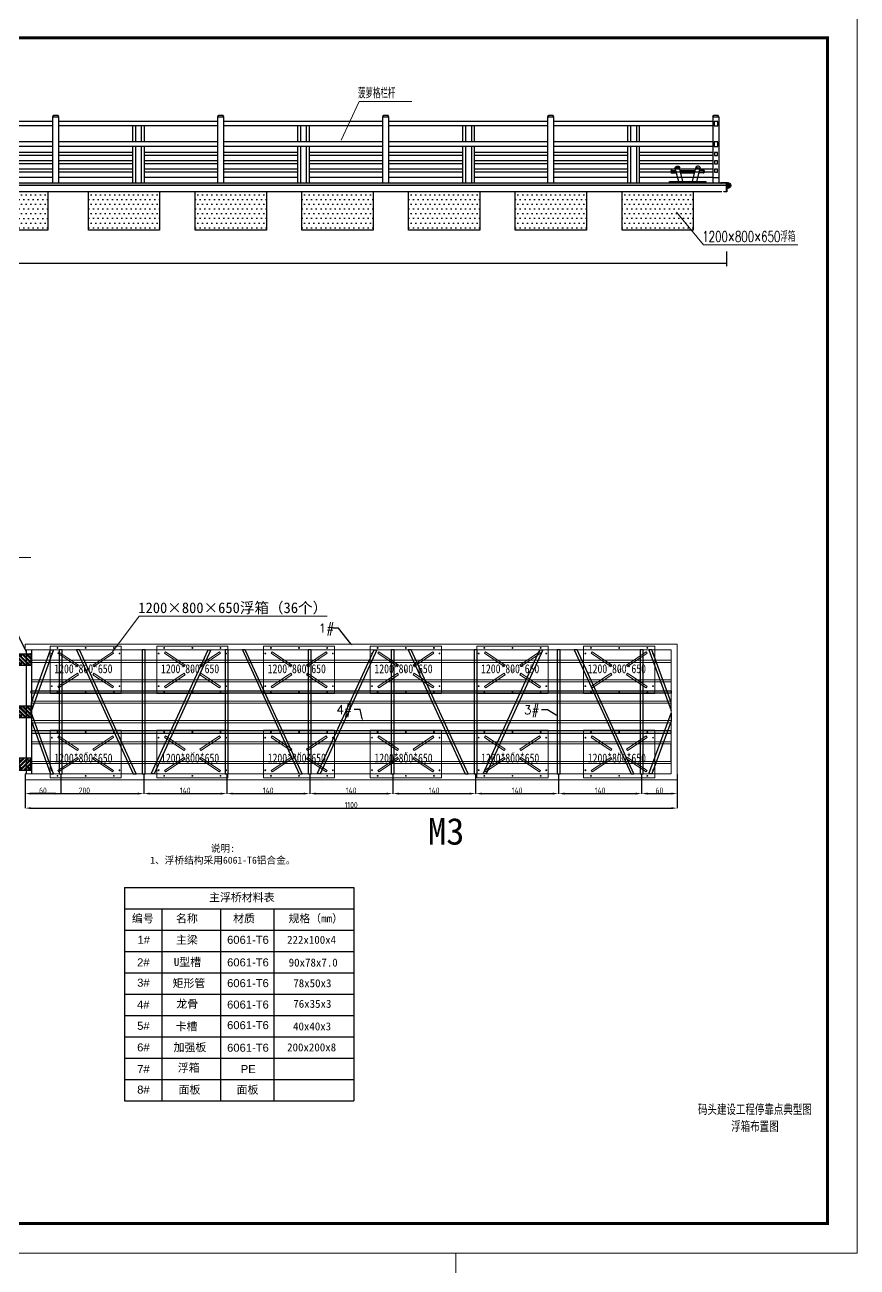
# Model space of a CAD drawing. Header units: inches. Extents: x 23 to 68, y 10 to 115.
# Drawn here: x 46.37 to 60.42, y 51.77 to 72.73 of the extents above; entities that cross this region are included whole.
import ezdxf
from ezdxf import colors
from ezdxf.entities.mleader import LeaderData, LeaderLine
from ezdxf.enums import TextEntityAlignment as Align
from ezdxf.math import Vec2, Vec3

# ---------------------------------------------------------------- set-up
doc = ezdxf.new("R2010")
doc.units = ezdxf.units.IN
doc.header["$LTSCALE"] = 1000
doc.header["$MEASUREMENT"] = 0
for name, color, linetype, lineweight in [('00标注文字', 2, 'Continuous', 15), ('浮箱', 160, 'Continuous', 20), ('铝主梁', 3, 'Continuous', 9), ('铝龙骨', 7, 'Continuous', 9)]:
    doc.layers.add(name, color=color, linetype=linetype, lineweight=lineweight)
for name, color, linetype in [('lmfx', 5, 'Continuous'), ('lmmt', 2, 'Continuous'), ('PUB_TEXT', 7, 'Continuous'), ('卡槽', 242, 'Continuous'), ('图框', 7, 'Continuous'), ('文字', 3, 'Continuous'), ('标注', 3, 'Continuous'), ('栏杆', 2, 'Continuous'), ('浮箱名称', 3, 'Continuous'), ('辅助', 7, 'Continuous'), ('连接端梁', 130, 'Continuous'), ('钢结构', 5, 'Continuous'), ('铝横梁', 220, 'Continuous')]:
    doc.layers.add(name, color=color, linetype=linetype)
doc.styles.add('3.5号仿宋', font='仿宋GB2312.ttf', dxfattribs={"width": 0.714286, "height": 0.0035})
doc.styles.add('Arial', font='')
doc.styles.get("Standard").update_dxf_attribs({"font": 'txt', "bigfont": 'gbcbig.shx'})
doc.styles.add('TSSD_Dimension', font='tssdeng.shx', dxfattribs={"width": 0.8, "bigfont": 'hztxt.shx'})
doc.styles.add('黑体', font='')
doc.styles.get('Arial').set_extended_font_data('STXihei')
doc.styles.get('黑体').set_extended_font_data('SimHei')
doc.dimstyles.new('TSSD_200_1_3.5', dxfattribs={"dimscale": 0.25, "dimtxt": 0.5, "dimasz": 0.25, "dimexe": 1, "dimexo": 2.5, "dimgap": 1, "dimtad": 1, "dimdec": 0, "dimlfac": 100, "dimzin": 0, "dimdsep": 46, "dimtxsty": 'TSSD_Dimension', "dimcen": 0, "dimdle": 1, "dimclrd": 3, "dimclre": 3, "dimclrt": 7, "dimadec": 1, "dimazin": 0, "dimtfac": 1, "dimtdec": 0, "dimtix": 1, "dimtmove": 2, "dimatfit": 3, "dimfxl": 5, "dimfxlon": 1, "dimtolj": 1, "dimtzin": 0, "dimarcsym": 0})
doc.dimstyles.new('TSSD_200_1_3.5$TCH', dxfattribs={"dimtxt": 0.1, "dimasz": 0.1, "dimexe": 0.0025, "dimexo": 0.00625, "dimgap": 0.0025, "dimtad": 1, "dimdec": 0, "dimlfac": 100, "dimzin": 0, "dimdsep": 46, "dimtxsty": 'TSSD_Dimension', "dimcen": 0, "dimdle": 0.0025, "dimclrd": 3, "dimclre": 3, "dimclrt": 7, "dimadec": 1, "dimazin": 0, "dimtfac": 1, "dimtdec": 0, "dimtix": 1, "dimtmove": 2, "dimatfit": 3, "dimfxl": 5, "dimfxlon": 1, "dimtolj": 1, "dimtzin": 0, "dimarcsym": 0})

# ---------------------------------------------------------------- blocks, each defined once
blk = doc.blocks.new('x')
at = {"layer": 'lmfx', "color": 7}
blk.add_lwpolyline([(7362307, 3813659), (7362287, 3813659), (7362287, 3813559), (7362445, 3813559), (7362445, 3813609), (7362441, 3813609), (7362441, 3813563), (7362291, 3813563), (7362291, 3813655), (7362307, 3813655), (7362307, 3813659)], close=True, dxfattribs=at)
at = {"layer": '栏杆', "color": 7}
for p, q in [((7362287, 3813559), (7362287, 3813547)), ((7362287, 3813547), (7362297, 3813547)), ((7362289, 3813557), (7362289, 3813549)), ((7362289, 3813557), (7362389, 3813557)), ((7362297, 3813549), (7362289, 3813549)), ((7362297, 3813547), (7362297, 3813549)), ((7362381, 3813547), (7362381, 3813549)), ((7362381, 3813549), (7362389, 3813549)), ((7362391, 3813547), (7362381, 3813547)), ((7362391, 3813559), (7362391, 3813547))]:
    blk.add_line(p, q, dxfattribs=at)
at = {"layer": '钢结构', "color": 7}
blk.add_line((7362389, 3813549), (7362389, 3813557), dxfattribs=at)
blk = doc.blocks.new('d')
at = {"layer": '钢结构', "color": 5}
for p, q in [((3001302, 1589187), (3001312, 1589187)), ((3001302, 1589182), (3001312, 1589182)), ((3001302, 1589182), (3001302, 1589174)), ((3001302, 1589174), (3001327, 1589174)), ((3001311, 1589195), (3001393, 1589195)), ((3001312, 1589182), (3001312, 1589187)), ((3001327, 1589195), (3001327, 1589220)), ((3001327, 1589187), (3001377, 1589187)), ((3001327, 1589182), (3001327, 1589187)), ((3001327, 1589182), (3001327, 1589182)), ((3001327, 1589182), (3001327, 1589174)), ((3001335, 1589195), (3001335, 1589225)), ((3001348, 1589228), (3001348, 1589195)), ((3001356, 1589228), (3001356, 1589195)), ((3001369, 1589195), (3001369, 1589225)), ((3001377, 1589195), (3001377, 1589220)), ((3001377, 1589182), (3001377, 1589187)), ((3001377, 1589182), (3001377, 1589182)), ((3001377, 1589182), (3001377, 1589174)), ((3001377, 1589174), (3001402, 1589174)), ((3001392, 1589187), (3001402, 1589187)), ((3001392, 1589182), (3001392, 1589187)), ((3001392, 1589182), (3001402, 1589182)), ((3001402, 1589174), (3001402, 1589182))]:
    blk.add_line(p, q, dxfattribs=at)
for radius, start, end in [(50, 0, 180), (42, 10.9806, 169.0194)]:
    blk.add_arc((3001352, 1589187), radius, start, end, dxfattribs=at)
blk = doc.blocks.new('*D22')
at = {"layer": 'Defpoints', "color": 0, "transparency": 16777216}
for p in [(26.012, 69.908), (58.212, 69.908), (58.212, 68.709)]:
    blk.add_point(p, dxfattribs=at)
at = {"layer": '辅助', "color": 3, "linetype": 'ByBlock', "lineweight": -2, "transparency": 16777216}
for p, q in [((26.012, 68.909), (26.012, 68.659)), ((58.212, 68.909), (58.212, 68.659))]:
    blk.add_line(p, q, dxfattribs=at)
at = {"layer": '辅助', "color": 3, "lineweight": -2, "transparency": 16777216}
blk.add_line((26.025, 68.709), (58.2, 68.709), dxfattribs=at)
at = {"layer": '辅助', "color": 3, "transparency": 16777216}
for points in [[(26.025, 68.711), (26.025, 68.707), (26.012, 68.709)], [(58.2, 68.711), (58.2, 68.707), (58.212, 68.709)]]:
    blk.add_solid(points, dxfattribs=at)
at = {"layer": '辅助', "color": 7, "transparency": 16777216, "insert": (42.112, 68.834), "char_height": 0.15, "attachment_point": 5, "style": 'TSSD_Dimension'}
blk.add_mtext('\\A1;3200', dxfattribs=at)
blk = doc.blocks.new('A$C54130089')
at = {"color": 2}
for p, q in [((163, 254), (84, 238)), ((148, 10), (91, 228)), ((160, 242), (92, 228)), ((220, 10), (160, 242)), ((380, 10), (440, 242)), ((437, 254), (516, 238)), ((440, 242), (508, 228)), ((452, 10), (509, 228)), ((35, 204), (40, 204)), ((35, 154), (40, 154)), ((40, 204), (40, 154)), ((40, 199), (99, 199)), ((40, 159), (109, 159)), ((171, 199), (429, 199)), ((182, 159), (418, 159)), ((560, 159), (491, 159)), ((560, 199), (501, 199)), ((560, 204), (560, 154)), ((565, 204), (560, 204)), ((565, 154), (560, 154))]:
    blk.add_line(p, q, dxfattribs=at)
for points in [[(92, 228), (87, 227), (84, 238, -0.591967), (163, 254), (165, 243), (160, 242)], [(508, 228), (513, 227), (516, 238, 0.591967), (437, 254), (435, 243), (440, 242)]]:
    blk.add_lwpolyline(points, format="xyb", dxfattribs=at)
blk.add_lwpolyline([(-5, 10), (605, 10), (605, 0), (-5, 0)], close=True, dxfattribs=at)
for centre, start, end in [((41, 179), 102.6804, 257.3196), ((559, 179), 282.6804, 77.3196)]:
    blk.add_arc(centre, 25.6, start, end, dxfattribs=at)
blk = doc.blocks.new('橡胶块200x200x60')
h = blk.add_hatch()
h.set_pattern_fill('ANSI32', color=256, scale=10)
h.set_pattern_definition([(45, (0, 0), (-33.67596, 33.67596), []), (45, (22.45, 0), (-33.67596, 33.67596), [])])
h.paths.add_polyline_path([(25488, 88551), (25688, 88551), (25688, 88751), (25488, 88751)])
blk.add_lwpolyline([(25488, 88551), (25688, 88551), (25688, 88751), (25488, 88751)], close=True)
for points in [[(25513, 88716), (25533, 88716)], [(25523, 88726), (25523, 88706)], [(25663, 88716), (25643, 88716)], [(25653, 88726), (25653, 88706)], [(25513, 88586), (25533, 88586)], [(25523, 88576), (25523, 88596)], [(25663, 88586), (25643, 88586)], [(25653, 88576), (25653, 88596)]]:
    blk.add_lwpolyline(points)
for centre, radius in [((25523, 88716), 10), ((25523, 88716), 8), ((25653, 88716), 10), ((25653, 88716), 8), ((25523, 88586), 10), ((25523, 88586), 8), ((25653, 88586), 10), ((25653, 88586), 8)]:
    blk.add_circle(centre, radius)
blk = doc.blocks.new('*D95')
at = {"color": 3, "lineweight": -2, "transparency": 16777216}
for p, q in [((46.38, 60.088), (46.38, 59.759)), ((46.98, 60.088), (46.98, 59.759)), ((46.88, 59.762), (46.48, 59.762))]:
    blk.add_line(p, q, dxfattribs=at)
at = {"color": 3, "transparency": 16777216}
for points in [[(46.48, 59.778), (46.48, 59.745), (46.38, 59.762)], [(46.88, 59.778), (46.88, 59.745), (46.98, 59.762)]]:
    blk.add_solid(points, dxfattribs=at)
at = {"layer": 'Defpoints', "color": 0, "transparency": 16777216}
for p in [(46.38, 60.095), (46.98, 60.095), (46.38, 59.762)]:
    blk.add_point(p, dxfattribs=at)
at = {"color": 7, "transparency": 16777216, "insert": (46.68, 59.814), "char_height": 0.1, "attachment_point": 5, "style": 'TSSD_Dimension'}
blk.add_mtext('\\A1;60', dxfattribs=at)
blk = doc.blocks.new('*D96')
at = {"color": 3, "lineweight": -2, "transparency": 16777216}
for p, q in [((46.38, 60.088), (46.38, 59.759)), ((48.38, 60.088), (48.38, 59.759)), ((46.48, 59.762), (48.28, 59.762))]:
    blk.add_line(p, q, dxfattribs=at)
at = {"color": 3, "transparency": 16777216}
for points in [[(46.48, 59.778), (46.48, 59.745), (46.38, 59.762)], [(48.28, 59.778), (48.28, 59.745), (48.38, 59.762)]]:
    blk.add_solid(points, dxfattribs=at)
at = {"layer": 'Defpoints', "color": 0, "transparency": 16777216}
for p in [(46.38, 60.095), (48.38, 60.095), (48.38, 59.762)]:
    blk.add_point(p, dxfattribs=at)
at = {"color": 7, "transparency": 16777216, "insert": (47.38, 59.814), "char_height": 0.1, "attachment_point": 5, "style": 'TSSD_Dimension'}
blk.add_mtext('\\A1;200', dxfattribs=at)
blk = doc.blocks.new('*D97')
at = {"color": 3, "lineweight": -2, "transparency": 16777216}
for p, q in [((48.38, 60.088), (48.38, 59.759)), ((49.78, 60.088), (49.78, 59.759)), ((48.48, 59.762), (49.68, 59.762))]:
    blk.add_line(p, q, dxfattribs=at)
at = {"color": 3, "transparency": 16777216}
for points in [[(48.48, 59.778), (48.48, 59.745), (48.38, 59.762)], [(49.68, 59.778), (49.68, 59.745), (49.78, 59.762)]]:
    blk.add_solid(points, dxfattribs=at)
at = {"layer": 'Defpoints', "color": 0, "transparency": 16777216}
for p in [(48.38, 60.095), (49.78, 60.095), (49.78, 59.762)]:
    blk.add_point(p, dxfattribs=at)
at = {"color": 7, "transparency": 16777216, "insert": (49.08, 59.814), "char_height": 0.1, "attachment_point": 5, "style": 'TSSD_Dimension'}
blk.add_mtext('\\A1;140', dxfattribs=at)
blk = doc.blocks.new('*D98')
at = {"color": 3, "lineweight": -2, "transparency": 16777216}
for p, q in [((49.78, 60.088), (49.78, 59.759)), ((51.18, 60.088), (51.18, 59.759)), ((49.88, 59.762), (51.08, 59.762))]:
    blk.add_line(p, q, dxfattribs=at)
at = {"color": 3, "transparency": 16777216}
for points in [[(49.88, 59.778), (49.88, 59.745), (49.78, 59.762)], [(51.08, 59.778), (51.08, 59.745), (51.18, 59.762)]]:
    blk.add_solid(points, dxfattribs=at)
at = {"layer": 'Defpoints', "color": 0, "transparency": 16777216}
for p in [(49.78, 60.095), (51.18, 60.095), (51.18, 59.762)]:
    blk.add_point(p, dxfattribs=at)
at = {"color": 7, "transparency": 16777216, "insert": (50.48, 59.814), "char_height": 0.1, "attachment_point": 5, "style": 'TSSD_Dimension'}
blk.add_mtext('\\A1;140', dxfattribs=at)
blk = doc.blocks.new('*D99')
at = {"color": 3, "lineweight": -2, "transparency": 16777216}
for p, q in [((51.18, 60.088), (51.18, 59.759)), ((52.58, 60.088), (52.58, 59.759)), ((51.28, 59.762), (52.48, 59.762))]:
    blk.add_line(p, q, dxfattribs=at)
at = {"color": 3, "transparency": 16777216}
for points in [[(51.28, 59.778), (51.28, 59.745), (51.18, 59.762)], [(52.48, 59.778), (52.48, 59.745), (52.58, 59.762)]]:
    blk.add_solid(points, dxfattribs=at)
at = {"layer": 'Defpoints', "color": 0, "transparency": 16777216}
for p in [(51.18, 60.095), (52.58, 60.095), (52.58, 59.762)]:
    blk.add_point(p, dxfattribs=at)
at = {"color": 7, "transparency": 16777216, "insert": (51.88, 59.814), "char_height": 0.1, "attachment_point": 5, "style": 'TSSD_Dimension'}
blk.add_mtext('\\A1;140', dxfattribs=at)
blk = doc.blocks.new('*D100')
at = {"color": 3, "lineweight": -2, "transparency": 16777216}
for p, q in [((52.58, 60.088), (52.58, 59.759)), ((53.98, 60.088), (53.98, 59.759)), ((52.68, 59.762), (53.88, 59.762))]:
    blk.add_line(p, q, dxfattribs=at)
at = {"color": 3, "transparency": 16777216}
for points in [[(52.68, 59.778), (52.68, 59.745), (52.58, 59.762)], [(53.88, 59.778), (53.88, 59.745), (53.98, 59.762)]]:
    blk.add_solid(points, dxfattribs=at)
at = {"layer": 'Defpoints', "color": 0, "transparency": 16777216}
for p in [(52.58, 60.095), (53.98, 60.095), (53.98, 59.762)]:
    blk.add_point(p, dxfattribs=at)
at = {"color": 7, "transparency": 16777216, "insert": (53.28, 59.814), "char_height": 0.1, "attachment_point": 5, "style": 'TSSD_Dimension'}
blk.add_mtext('\\A1;140', dxfattribs=at)
blk = doc.blocks.new('*D101')
at = {"color": 3, "lineweight": -2, "transparency": 16777216}
for p, q in [((53.98, 60.088), (53.98, 59.759)), ((55.38, 60.088), (55.38, 59.759)), ((54.08, 59.762), (55.28, 59.762))]:
    blk.add_line(p, q, dxfattribs=at)
at = {"color": 3, "transparency": 16777216}
for points in [[(54.08, 59.778), (54.08, 59.745), (53.98, 59.762)], [(55.28, 59.778), (55.28, 59.745), (55.38, 59.762)]]:
    blk.add_solid(points, dxfattribs=at)
at = {"layer": 'Defpoints', "color": 0, "transparency": 16777216}
for p in [(53.98, 60.095), (55.38, 60.095), (55.38, 59.762)]:
    blk.add_point(p, dxfattribs=at)
at = {"color": 7, "transparency": 16777216, "insert": (54.68, 59.814), "char_height": 0.1, "attachment_point": 5, "style": 'TSSD_Dimension'}
blk.add_mtext('\\A1;140', dxfattribs=at)
blk = doc.blocks.new('*D102')
at = {"color": 3, "lineweight": -2, "transparency": 16777216}
for p, q in [((55.38, 60.088), (55.38, 59.759)), ((56.78, 60.088), (56.78, 59.759)), ((55.48, 59.762), (56.68, 59.762))]:
    blk.add_line(p, q, dxfattribs=at)
at = {"color": 3, "transparency": 16777216}
for points in [[(55.48, 59.778), (55.48, 59.745), (55.38, 59.762)], [(56.68, 59.778), (56.68, 59.745), (56.78, 59.762)]]:
    blk.add_solid(points, dxfattribs=at)
at = {"layer": 'Defpoints', "color": 0, "transparency": 16777216}
for p in [(55.38, 60.095), (56.78, 60.095), (56.78, 59.762)]:
    blk.add_point(p, dxfattribs=at)
at = {"color": 7, "transparency": 16777216, "insert": (56.08, 59.814), "char_height": 0.1, "attachment_point": 5, "style": 'TSSD_Dimension'}
blk.add_mtext('\\A1;140', dxfattribs=at)
blk = doc.blocks.new('*D103')
at = {"color": 3, "lineweight": -2, "transparency": 16777216}
for p, q in [((56.78, 60.088), (56.78, 59.759)), ((57.38, 60.088), (57.38, 59.759)), ((56.88, 59.762), (57.28, 59.762))]:
    blk.add_line(p, q, dxfattribs=at)
at = {"color": 3, "transparency": 16777216}
for points in [[(56.88, 59.778), (56.88, 59.745), (56.78, 59.762)], [(57.28, 59.778), (57.28, 59.745), (57.38, 59.762)]]:
    blk.add_solid(points, dxfattribs=at)
at = {"layer": 'Defpoints', "color": 0, "transparency": 16777216}
for p in [(56.78, 60.095), (57.38, 60.095), (57.38, 59.762)]:
    blk.add_point(p, dxfattribs=at)
at = {"color": 7, "transparency": 16777216, "insert": (57.08, 59.814), "char_height": 0.1, "attachment_point": 5, "style": 'TSSD_Dimension'}
blk.add_mtext('\\A1;60', dxfattribs=at)
blk = doc.blocks.new('sdsdf')
at = {"layer": '图框'}
for p, q in [((65917, 119431), (65917, 114931)), ((65917, 119431), (70755, 119431)), ((70755, 119431), (70755, 114931)), ((65917, 118981), (70755, 118981)), ((66705, 118981), (66705, 114931)), ((67942, 118981), (67942, 114931)), ((69067, 118981), (69067, 114931)), ((65917, 118531), (70755, 118531)), ((65917, 118081), (70755, 118081)), ((65917, 117631), (70755, 117631)), ((65917, 117181), (70755, 117181)), ((65917, 116731), (70755, 116731)), ((65917, 116281), (70755, 116281)), ((65917, 115831), (70755, 115831)), ((65917, 115381), (70755, 115381)), ((65917, 114931), (70755, 114931))]:
    blk.add_line(p, q, dxfattribs=at)
at = {"layer": '图框', "char_height": 168.75, "attachment_point": 1, "style": 'Arial'}
for s, width, insert in [('\\pi876.69506;{\\fSimSun|b0|i0|c134|p2;主浮桥材料表}', 2620.06, (66823, 119308)), ('\\pi51.65737;{\\fSimSun|b0|i0|c134|p2;编号}', 716.98, (66021, 118863)), ('\\pi51.32218;{\\fSimSun|b0|i0|c134|p2;名称}', 716.98, (66951, 118863)), ('\\pi53.50095;{\\fSimSun|b0|i0|c134|p2;材质}', 716.98, (68152, 118863)), ('\\pi35.48134;{\\fSimSun|b0|i0|c134|p2;规格（mm）}', 1208.85, (69337, 118863)), ('\\pi50.98698;{\\fSimSun|b0|i0|c134|p2;主梁}', 716.98, (66951, 118413)), ('\\pi279.81954;{\\fArial|b0|i0|c134|p34;1#}', 793.2, (65912, 118413)), ('\\pi234.45852;{\\fArial|b0|i0|c134|p34;6061-T6}', 1327.29, (67846, 118413)), ('\\pi123.62036;222x100x4', 1327.29, (69221, 118413)), ('\\pi270.43814;{\\fArial|b0|i0|c134|p34;2#}', 793.2, (65912, 117937)), ('\\pi31.45968;{\\fSimSun|b0|i0|c134|p2;U型槽}', 1074.91, (66925, 117944)), ('\\pi234.45852;{\\fArial|b0|i0|c134|p34;6061-T6}', 1327.29, (67846, 117937)), ('\\pi157.61886;90x78x7.0', 1327.29, (69221, 117933)), ('\\pi271.93456;{\\fArial|b0|i0|c134|p34;3#}', 793.2, (65912, 117509)), ('\\pi57.54881;{\\fSimSun|b0|i0|c134|p2;矩形管}', 874.48, (66872, 117497)), ('\\pi234.45852;{\\fArial|b0|i0|c134|p34;6061-T6}', 1327.29, (67846, 117499)), ('\\pi254.75741;78x50x3', 1327.29, (69221, 117497)), ('\\pi268.48129;{\\fArial|b0|i0|c134|p34;4#}', 793.2, (65912, 117047)), ('\\pi35.39194;{\\fSimSun|b0|i0|c134|p2;龙骨}', 1074.91, (66973, 117063)), ('\\pi234.45852;{\\fArial|b0|i0|c134|p34;6061-T6}', 1327.29, (67846, 117047)), ('\\pi254.75741;76x35x3', 1327.29, (69221, 117063)), ('\\pi271.87701;{\\fArial|b0|i0|c134|p34;5#}', 793.2, (65912, 116599)), ('\\pi35.01394;{\\fSimSun|b0|i0|c134|p2;卡槽}', 1074.91, (66960, 116587)), ('\\pi234.45852;{\\fArial|b0|i0|c134|p34;6061-T6}', 1327.29, (67846, 116613)), ('\\pi249.44868;40x40x3', 1327.29, (69221, 116587)), ('\\pi271.41657;{\\fArial|b0|i0|c134|p34;6#}', 793.2, (65912, 116144)), ('\\pi74.02918;{\\fSimSun|b0|i0|c134|p2;加强板}', 1074.91, (66877, 116145)), ('\\pi234.45852;{\\fArial|b0|i0|c134|p34;6061-T6}', 1327.29, (67846, 116137)), ('\\pi124.41103;200x200x8', 1327.29, (69221, 116145)), ('\\pi272.56766;{\\fArial|b0|i0|c134|p34;7#}', 793.2, (65912, 115688)), ('\\pi117.7722;{\\fSimSun|b0|i0|c134|p2;浮箱}', 1074.91, (66923, 115714)), ('\\pi521.82849;{\\fArial|b0|i0|c134|p34;PE}', 1327.29, (67846, 115687)), ('{\\fSimSun|b0|i0|c134|p2;面板}', 1074.91, (67056, 115252)), ('\\pi434.4242;{\\fSimSun|b0|i0|c134|p2;面板}', 1327.29, (67846, 115252)), ('\\pi271.7619;{\\fArial|b0|i0|c134|p34;8#}', 793.2, (65912, 115254))]:
    blk.add_mtext_dynamic_manual_height_columns(s, width=width, gutter_width=2260, heights=[363], dxfattribs=dict(at, insert=insert))
at = {"layer": '文字', "color": 0, "insert": (67991, 120123), "char_height": 150, "attachment_point": 5, "style": 'Arial'}
blk.add_mtext_dynamic_manual_height_columns('{\\fSimSun|b0|i0|c134|p2;说明}:\\P1{\\fSimSun|b0|i0|c134|p2;、浮桥结构采用}6061-T6{\\fSimSun|b0|i0|c134|p2;铝合金。}', width=3996.84, gutter_width=12.5, heights=[0], dxfattribs=at)
blk = doc.blocks.new('*D219')
at = {"color": 3, "lineweight": -2, "transparency": 16777216}
for p, q in [((57.38, 60.017), (57.38, 59.514)), ((46.38, 59.815), (46.38, 59.514)), ((46.48, 59.516), (57.28, 59.516))]:
    blk.add_line(p, q, dxfattribs=at)
at = {"color": 3, "transparency": 16777216}
for points in [[(46.48, 59.533), (46.48, 59.5), (46.38, 59.516)], [(57.28, 59.533), (57.28, 59.5), (57.38, 59.516)]]:
    blk.add_solid(points, dxfattribs=at)
at = {"layer": 'Defpoints', "color": 0, "transparency": 16777216}
for p in [(57.38, 60.023), (46.38, 59.821), (57.38, 59.516)]:
    blk.add_point(p, dxfattribs=at)
at = {"color": 7, "transparency": 16777216, "insert": (51.88, 59.569), "char_height": 0.1, "attachment_point": 5, "style": 'TSSD_Dimension'}
blk.add_mtext('\\A1;1100', dxfattribs=at)
blk = doc.blocks.new('$matou$00000186')
for points in [[(-600, 400), (600, 400), (600, -400), (-600, -400)], [(-456, 304), (-472, 279), (-140, 57), (-123, 82)], [(456, 304), (472, 279), (140, 57), (123, 82)], [(-456, -304), (-472, -279), (-140, -57), (-123, -82)], [(456, -304), (472, -279), (140, -57), (123, -82)]]:
    blk.add_lwpolyline(points, close=True)
for centre in [(-570, 275), (-475, 370), (0, 370), (475, 370), (570, 275), (-570, -275), (-475, -370), (0, -370), (475, -370), (570, -275)]:
    blk.add_circle(centre, 7)
at = {"layer": 'PUB_TEXT', "style": '黑体', "width": 0.8}
blk.add_text('JY', height=52.6, dxfattribs=at).set_placement((-44, -35))

msp = doc.modelspace()

# ---------------------------------------------------------------- hatches: boundary and pattern name
h = msp.add_hatch()
h.set_pattern_fill('DOTS', color=256, scale=0.05)
h.set_pattern_definition([(0, (19.172476, 54.14733), (0.0396875, 0.079375), [0, -0.079375])])
h.paths.add_polyline_path([(45.56, 69.918), (46.76, 69.918), (46.76, 69.268), (45.56, 69.268)])
h = msp.add_hatch()
h.set_pattern_fill('DOTS', color=256, scale=0.05)
h.set_pattern_definition([(0, (21.06174, 54.14751), (0.0396875, 0.079375), [0, -0.079375])])
h.paths.add_polyline_path([(47.449, 69.918), (48.649, 69.918), (48.649, 69.268), (47.449, 69.268)])
h = msp.add_hatch()
h.set_pattern_fill('DOTS', color=256, scale=0.05)
h.set_pattern_definition([(0, (22.86174, 54.14751), (0.0396875, 0.079375), [0, -0.079375])])
h.paths.add_polyline_path([(49.249, 69.918), (50.449, 69.918), (50.449, 69.268), (49.249, 69.268)])
h = msp.add_hatch()
h.set_pattern_fill('DOTS', color=256, scale=0.05)
h.set_pattern_definition([(0, (24.66174, 54.14751), (0.0396875, 0.079375), [0, -0.079375])])
h.paths.add_polyline_path([(51.049, 69.918), (52.249, 69.918), (52.249, 69.268), (51.049, 69.268)])
h = msp.add_hatch()
h.set_pattern_fill('DOTS', color=256, scale=0.05)
h.set_pattern_definition([(0, (26.46174, 54.14751), (0.0396875, 0.079375), [0, -0.079375])])
h.paths.add_polyline_path([(52.849, 69.918), (54.049, 69.918), (54.049, 69.268), (52.849, 69.268)])
h = msp.add_hatch()
h.set_pattern_fill('DOTS', color=256, scale=0.05)
h.set_pattern_definition([(0, (28.26174, 54.14751), (0.0396875, 0.079375), [0, -0.079375])])
h.paths.add_polyline_path([(54.649, 69.918), (55.849, 69.918), (55.849, 69.268), (54.649, 69.268)])
h = msp.add_hatch()
h.set_pattern_fill('DOTS', color=256, scale=0.05)
h.set_pattern_definition([(0, (30.06174, 54.14751), (0.0396875, 0.079375), [0, -0.079375])])
h.paths.add_polyline_path([(56.449, 69.918), (57.649, 69.918), (57.649, 69.268), (56.449, 69.268)])
at = {"layer": 'lmmt'}
h = msp.add_hatch(dxfattribs=at)
h.set_pattern_fill('BRASS', color=251, scale=0.004)
h.set_pattern_definition([(0, (-7297.74936, -3732.806535), (0, 0.0254), []), (0, (-7297.74936, -3732.793835), (0, 0.0254), [0.0127, -0.00635])])
h.paths.add_polyline_path([(26.012, 70.068), (58.212, 70.068), (58.212, 70.018), (26.012, 70.018)])

# ---------------------------------------------------------------- linework, layer by layer
at = {"linetype": 'Continuous', "lineweight": 18, "const_width": 0.05}
msp.add_lwpolyline([(24.541, 72.51), (59.916, 72.51), (59.916, 52.51), (24.541, 52.51)], close=True, dxfattribs=at)
at = {"color": 5}
for points in [[(45.56, 69.918), (46.76, 69.918), (46.76, 69.268), (45.56, 69.268)], [(47.449, 69.918), (48.649, 69.918), (48.649, 69.268), (47.449, 69.268)], [(49.249, 69.918), (50.449, 69.918), (50.449, 69.268), (49.249, 69.268)], [(51.049, 69.918), (52.249, 69.918), (52.249, 69.268), (51.049, 69.268)], [(52.849, 69.918), (54.049, 69.918), (54.049, 69.268), (52.849, 69.268)], [(54.649, 69.918), (55.849, 69.918), (55.849, 69.268), (54.649, 69.268)], [(56.449, 69.918), (57.649, 69.918), (57.649, 69.268), (56.449, 69.268)]]:
    msp.add_lwpolyline(points, close=True, dxfattribs=at)
msp.add_lwpolyline([(57.28, 60.305), (57.28, 60.6)])
at = {"layer": '00标注文字'}
for points in [[(51.71, 70.783), (52.013, 71.438), (52.901, 71.438)], [(57.366, 69.57), (57.821, 69.017), (59.414, 69.017)], [(42.972, 63.143), (43.422, 63.743), (46.475, 63.743)], [(47.856, 62.153), (48.306, 62.753), (51.475, 62.753)]]:
    msp.add_lwpolyline(points, dxfattribs=at)
at = {"layer": 'lmmt', "color": 2}
for p, q in [((46.847, 71.103), (44.164, 71.103)), ((46.847, 71.178), (46.865, 71.208)), ((46.847, 70.068), (46.847, 71.178)), ((46.847, 71.178), (46.947, 71.178)), ((46.865, 71.208), (46.93, 71.208)), ((46.947, 71.178), (46.93, 71.208)), ((46.947, 70.068), (46.947, 71.178)), ((49.631, 71.103), (46.947, 71.103)), ((49.631, 71.178), (49.649, 71.208)), ((49.631, 70.068), (49.631, 71.178)), ((49.631, 71.178), (49.731, 71.178)), ((49.649, 71.208), (49.713, 71.208)), ((49.731, 71.178), (49.713, 71.208)), ((49.731, 70.068), (49.731, 71.178)), ((52.415, 71.103), (49.731, 71.103)), ((52.415, 71.178), (52.433, 71.208)), ((52.415, 70.068), (52.415, 71.178)), ((52.415, 71.178), (52.515, 71.178)), ((52.433, 71.208), (52.497, 71.208)), ((52.515, 71.178), (52.497, 71.208)), ((52.515, 70.068), (52.515, 71.178)), ((55.199, 71.103), (52.515, 71.103)), ((55.199, 71.178), (55.217, 71.208)), ((55.199, 70.068), (55.199, 71.178)), ((55.199, 71.178), (55.299, 71.178)), ((55.217, 71.208), (55.281, 71.208)), ((55.299, 71.178), (55.281, 71.208)), ((55.299, 70.068), (55.299, 71.178)), ((57.982, 71.103), (55.299, 71.103)), ((57.982, 71.178), (58, 71.208)), ((57.982, 71.178), (57.982, 70.068)), ((57.982, 71.178), (58.082, 71.178)), ((58, 71.208), (58.065, 71.208)), ((58.082, 71.178), (58.065, 71.208)), ((58.082, 71.178), (58.082, 70.068)), ((46.847, 71.025), (44.164, 71.025)), ((49.631, 71.025), (46.947, 71.025)), ((48.189, 71.025), (48.189, 70.755)), ((48.239, 71.025), (48.239, 70.755)), ((48.339, 71.025), (48.339, 70.755)), ((48.389, 71.025), (48.389, 70.755)), ((52.415, 71.025), (49.731, 71.025)), ((50.973, 71.025), (50.973, 70.755)), ((51.023, 71.025), (51.023, 70.755)), ((51.123, 71.025), (51.123, 70.755)), ((51.173, 71.025), (51.173, 70.755)), ((55.199, 71.025), (52.515, 71.025)), ((53.757, 71.025), (53.757, 70.755)), ((53.807, 71.025), (53.807, 70.755)), ((53.907, 71.025), (53.907, 70.755)), ((53.957, 71.025), (53.957, 70.755)), ((57.982, 71.025), (55.299, 71.025)), ((56.541, 71.025), (56.541, 70.755)), ((56.591, 71.025), (56.591, 70.755)), ((56.691, 71.025), (56.691, 70.755)), ((56.741, 71.025), (56.741, 70.755)), ((46.847, 70.755), (44.164, 70.755)), ((46.847, 70.678), (44.164, 70.678)), ((49.631, 70.755), (46.947, 70.755)), ((49.631, 70.678), (46.947, 70.678)), ((48.189, 70.678), (48.189, 70.068)), ((48.239, 70.678), (48.239, 70.068)), ((48.339, 70.678), (48.339, 70.068)), ((48.389, 70.678), (48.389, 70.068)), ((52.415, 70.755), (49.731, 70.755)), ((52.415, 70.678), (49.731, 70.678)), ((50.973, 70.678), (50.973, 70.068)), ((51.023, 70.678), (51.023, 70.068)), ((51.123, 70.678), (51.123, 70.068)), ((51.173, 70.678), (51.173, 70.068)), ((55.199, 70.755), (52.515, 70.755)), ((55.199, 70.678), (52.515, 70.678)), ((53.757, 70.678), (53.757, 70.068)), ((53.807, 70.678), (53.807, 70.068)), ((53.907, 70.678), (53.907, 70.068)), ((53.957, 70.678), (53.957, 70.068)), ((57.982, 70.755), (55.299, 70.755)), ((57.982, 70.678), (55.299, 70.678)), ((56.541, 70.678), (56.541, 70.068)), ((56.591, 70.678), (56.591, 70.068)), ((56.691, 70.678), (56.691, 70.068)), ((56.741, 70.678), (56.741, 70.068)), ((46.847, 70.578), (45.606, 70.578)), ((46.847, 70.528), (45.606, 70.528)), ((46.847, 70.438), (45.606, 70.438)), ((48.189, 70.578), (46.947, 70.578)), ((48.189, 70.528), (46.947, 70.528)), ((48.189, 70.438), (46.947, 70.438)), ((49.631, 70.578), (48.389, 70.578)), ((49.631, 70.528), (48.389, 70.528)), ((49.631, 70.438), (48.389, 70.438)), ((50.973, 70.578), (49.731, 70.578)), ((50.973, 70.528), (49.731, 70.528)), ((50.973, 70.438), (49.731, 70.438)), ((52.415, 70.578), (51.173, 70.578)), ((52.415, 70.528), (51.173, 70.528)), ((52.415, 70.438), (51.173, 70.438)), ((53.757, 70.578), (52.515, 70.578)), ((53.757, 70.528), (52.515, 70.528)), ((53.757, 70.438), (52.515, 70.438)), ((55.199, 70.578), (53.957, 70.578)), ((55.199, 70.528), (53.957, 70.528)), ((55.199, 70.438), (53.957, 70.438)), ((56.541, 70.578), (55.299, 70.578)), ((56.541, 70.528), (55.299, 70.528)), ((56.541, 70.438), (55.299, 70.438)), ((57.982, 70.578), (56.741, 70.578)), ((57.982, 70.528), (56.741, 70.528)), ((57.982, 70.438), (56.741, 70.438)), ((46.847, 70.388), (45.606, 70.388)), ((46.847, 70.298), (45.606, 70.298)), ((46.847, 70.248), (45.606, 70.248)), ((48.189, 70.388), (46.947, 70.388)), ((48.189, 70.298), (46.947, 70.298)), ((48.189, 70.248), (46.947, 70.248)), ((49.631, 70.388), (48.389, 70.388)), ((49.631, 70.298), (48.389, 70.298)), ((49.631, 70.248), (48.389, 70.248)), ((50.973, 70.388), (49.731, 70.388)), ((50.973, 70.298), (49.731, 70.298)), ((50.973, 70.248), (49.731, 70.248)), ((52.415, 70.388), (51.173, 70.388)), ((52.415, 70.298), (51.173, 70.298)), ((52.415, 70.248), (51.173, 70.248)), ((53.757, 70.388), (52.515, 70.388)), ((53.757, 70.298), (52.515, 70.298)), ((53.757, 70.248), (52.515, 70.248)), ((55.199, 70.388), (53.957, 70.388)), ((55.199, 70.298), (53.957, 70.298)), ((55.199, 70.248), (53.957, 70.248)), ((56.541, 70.388), (55.299, 70.388)), ((56.541, 70.298), (55.299, 70.298)), ((56.541, 70.248), (55.299, 70.248)), ((57.982, 70.388), (56.741, 70.388)), ((57.982, 70.298), (56.741, 70.298)), ((57.982, 70.248), (56.741, 70.248)), ((46.847, 70.158), (45.606, 70.158)), ((48.189, 70.158), (46.947, 70.158)), ((49.631, 70.158), (48.389, 70.158)), ((50.973, 70.158), (49.731, 70.158)), ((52.415, 70.158), (51.173, 70.158)), ((53.757, 70.158), (52.515, 70.158)), ((55.199, 70.158), (53.957, 70.158)), ((56.541, 70.158), (55.299, 70.158)), ((57.982, 70.158), (56.741, 70.158))]:
    msp.add_line(p, q, dxfattribs=at)
at = {"layer": 'lmmt', "color": 40}
msp.add_line((58.212, 69.908), (58.212, 70.018), dxfattribs=at)
at = {"layer": 'lmmt', "color": 0}
msp.add_line((26.012, 69.918), (58.132, 69.918), dxfattribs=at)
at = {"layer": 'lmmt', "color": 2}
msp.add_lwpolyline([(26.012, 70.068), (58.212, 70.068), (58.212, 70.018), (26.012, 70.018)], close=True, dxfattribs=at)
at = {"layer": '卡槽', "color": 22, "ltscale": 5000}
for points in [[(57.28, 61.498), (57.28, 61.458), (46.48, 61.458), (46.48, 61.498)], [(57.28, 60.781), (57.28, 60.821), (46.485, 60.821), (46.485, 60.781)]]:
    msp.add_lwpolyline(points, close=True, dxfattribs=at)
at = {"layer": '图框', "color": 7, "linetype": 'Continuous', "lineweight": 18, "flags": 128}
for points in [[(23.291, 73.01), (60.416, 73.01), (60.416, 52.01), (23.291, 52.01)], [(23.291, 52.01), (53.644, 52.01), (53.644, 31.01), (23.291, 31.01)]]:
    msp.add_lwpolyline(points, close=True, dxfattribs=at)
at = {"layer": '栏杆', "color": 253}
msp.add_line((57.982, 70.158), (58.082, 70.158), dxfattribs=at)
for points in [[(58.064, 71.103), (58.001, 71.103), (58.001, 71.025), (58.064, 71.025)], [(58.064, 70.755), (58.001, 70.755), (58.001, 70.678), (58.064, 70.678)], [(58.057, 70.578), (58.007, 70.578), (58.007, 70.528), (58.057, 70.528)], [(58.057, 70.438), (58.007, 70.438), (58.007, 70.388), (58.057, 70.388)], [(58.057, 70.298), (58.007, 70.298), (58.007, 70.248), (58.057, 70.248)]]:
    msp.add_lwpolyline(points, close=True, dxfattribs=at)
at = {"layer": '连接端梁'}
for points in [[(46.395, 62.185), (46.395, 60.095)], [(46.485, 62.185), (46.485, 60.095)]]:
    msp.add_lwpolyline(points, dxfattribs=at)
at = {"layer": '铝主梁'}
for p, q in [((46.38, 62.285), (57.38, 62.285)), ((57.38, 62.285), (57.38, 59.995)), ((46.38, 62.185), (57.28, 62.185)), ((57.28, 62.185), (57.28, 60.095)), ((57.28, 60.095), (46.38, 60.095)), ((57.38, 59.995), (46.38, 59.995))]:
    msp.add_line(p, q, dxfattribs=at)
for points in [[(46.38, 62.285), (46.38, 62.185)], [(46.38, 60.095), (46.38, 59.995)]]:
    msp.add_lwpolyline(points, dxfattribs=at)
at = {"layer": '铝横梁', "color": 243}
for points in [[(46.859, 62.185), (46.485, 61.163), (46.485, 61.297), (46.809, 62.185)], [(46.955, 62.185), (46.955, 60.095), (47.005, 60.095), (47.005, 62.185)], [(47.244, 62.185), (48.201, 60.095), (48.251, 60.095), (47.294, 62.185)], [(48.355, 62.185), (48.355, 60.095), (48.405, 60.095), (48.405, 62.185)], [(49.515, 62.185), (48.558, 60.095), (48.508, 60.095), (49.465, 62.185)], [(49.755, 62.185), (49.755, 60.095), (49.805, 60.095), (49.805, 62.185)], [(50.044, 62.185), (51.001, 60.095), (51.051, 60.095), (50.094, 62.185)], [(51.155, 62.185), (51.155, 60.095), (51.205, 60.095), (51.205, 62.185)], [(52.315, 62.185), (51.358, 60.095), (51.308, 60.095), (52.265, 62.185)], [(52.555, 62.185), (52.555, 60.095), (52.605, 60.095), (52.605, 62.185)], [(52.844, 62.185), (53.801, 60.095), (53.851, 60.095), (52.894, 62.185)], [(53.955, 62.185), (53.955, 60.095), (54.005, 60.095), (54.005, 62.185)], [(55.115, 62.185), (54.158, 60.095), (54.108, 60.095), (55.065, 62.185)], [(55.355, 62.185), (55.355, 60.095), (55.405, 60.095), (55.405, 62.185)], [(55.644, 62.185), (56.601, 60.095), (56.651, 60.095), (55.694, 62.185)], [(56.755, 62.185), (56.755, 60.095), (56.805, 60.095), (56.805, 62.185)], [(56.9, 62.185), (57.28, 61.163), (57.28, 61.297), (56.95, 62.185)], [(46.859, 60.095), (46.485, 61.116), (46.485, 60.982), (46.809, 60.095)], [(56.9, 60.095), (57.28, 61.116), (57.28, 60.982), (56.95, 60.095)]]:
    msp.add_lwpolyline(points, close=True, dxfattribs=at)
at = {"layer": '铝龙骨', "color": 0}
for points in [[(46.485, 62.01), (46.485, 61.975), (57.28, 61.975), (57.28, 62.01)], [(46.485, 61.68), (46.485, 61.645), (57.28, 61.645), (57.28, 61.68)], [(46.485, 61.287), (46.485, 61.322), (57.28, 61.322), (57.28, 61.287)], [(46.485, 60.957), (46.485, 60.992), (57.28, 60.992), (57.28, 60.957)], [(46.485, 60.6), (46.485, 60.635), (57.28, 60.635), (57.28, 60.6)], [(46.485, 60.27), (46.485, 60.305), (57.28, 60.305), (57.28, 60.27)]]:
    msp.add_lwpolyline(points, close=True, dxfattribs=at)

# ---------------------------------------------------------------- block references
at = {"xscale": -0.001, "yscale": 0.001, "zscale": 0.001, "rotation": 180}
for p in [(20.787, 150.672), (20.787, 149.791)]:
    msp.add_blockref('橡胶块200x200x60', p, dxfattribs=at)
at = {"xscale": 0.001, "yscale": 0.001, "zscale": 0.001}
msp.add_blockref('橡胶块200x200x60', (20.787, -28.393), dxfattribs=at)
at = {"layer": 'lmmt', "color": 2, "xscale": 0.001, "yscale": 0.001, "zscale": 0.001}
msp.add_blockref('A$C54130089', (57.257, 70.077), dxfattribs=at)
at = {"layer": '浮箱', "xscale": 0.001, "zscale": 0.001, "rotation": 180}
for p, yscale in [((47.401, 61.849), -0.001), ((49.201, 61.849), -0.001), ((51.001, 61.849), -0.001), ((52.801, 61.849), -0.001), ((54.601, 61.849), -0.001), ((56.401, 61.849), -0.001), ((47.401, 60.43), 0.001), ((49.201, 60.43), 0.001), ((51.001, 60.43), 0.001), ((52.801, 60.43), 0.001), ((54.601, 60.43), 0.001), ((56.401, 60.43), 0.001)]:
    msp.add_blockref('$matou$00000186', p, dxfattribs=dict(at, yscale=yscale))
at = {"layer": '连接端梁', "color": 0, "xscale": 0.0008, "yscale": 0.0008, "zscale": 0.0008}
msp.add_blockref('sdsdf', (-4.677, -37.368), dxfattribs=at)
at = {"layer": '钢结构', "color": 7, "xscale": -0.001, "yscale": 0.001, "zscale": 0.001}
for name, p, rotation in [('x', (3871.775, 7432.359), 90), ('d', (-1530.955, -2931.332), 270)]:
    msp.add_blockref(name, p, dxfattribs=dict(at, rotation=rotation))

# ---------------------------------------------------------------- texts
at = {"layer": '00标注文字', "lineweight": 0, "width": 0.7}
for s, p in [('菠萝格栏杆', (51.995, 71.491)), ('1200×800×650浮箱', (57.803, 69.07))]:
    msp.add_text(s, height=0.18, dxfattribs=at).set_placement(p)
at = {"layer": '00标注文字', "lineweight": 0, "style": '黑体'}
msp.add_text('1200×800×650浮箱（36个）', height=0.18, dxfattribs=at).set_placement((48.288, 62.807))
at = {"layer": 'PUB_TEXT', "style": '黑体'}
msp.add_text('M3', height=0.4506, dxfattribs=at).set_placement((53.177, 58.9))
at = {"layer": 'PUB_TEXT', "color": 3, "linetype": 'Continuous', "lineweight": 18, "style": '3.5号仿宋', "width": 0.714286}
for s, p in [('码头建设工程停靠点典型图', (58.691, 54.436)), ('浮箱布置图', (58.691, 54.151))]:
    msp.add_text(s, height=0.16, dxfattribs=at).set_placement(p, align=Align.MIDDLE_CENTER)
at = {"layer": '浮箱名称', "style": '黑体', "width": 0.8}
for p in [(46.872, 61.793), (48.672, 61.793), (50.472, 61.793), (52.272, 61.793), (54.072, 61.793), (55.872, 61.793), (46.872, 60.287), (48.672, 60.287), (50.472, 60.287), (52.272, 60.287), (54.072, 60.287), (55.872, 60.287)]:
    msp.add_text('1200*800*650', height=0.15021, dxfattribs=at).set_placement(p)

# ---------------------------------------------------------------- dimensions: what is measured, and where the dimension line sits
dim = msp.add_aligned_dim(p1=(46.98, 60.095), p2=(46.38, 60.095), distance=0.333, dimstyle='TSSD_200_1_3.5$TCH')
dim.commit()
dim.dimension.update_dxf_attribs({"geometry": '*D95', "text_midpoint": (46.68, 59.814)})
for base, p1, p2, picture, middle in [((48.38, 59.762), (46.38, 60.095), (48.38, 60.095), '*D96', (47.38, 59.814)), ((57.38, 59.516), (46.38, 59.821), (57.38, 60.023), '*D219', (51.88, 59.569)), ((49.78, 59.762), (48.38, 60.095), (49.78, 60.095), '*D97', (49.08, 59.814)), ((51.18, 59.762), (49.78, 60.095), (51.18, 60.095), '*D98', (50.48, 59.814)), ((52.58, 59.762), (51.18, 60.095), (52.58, 60.095), '*D99', (51.88, 59.814)), ((53.98, 59.762), (52.58, 60.095), (53.98, 60.095), '*D100', (53.28, 59.814)), ((55.38, 59.762), (53.98, 60.095), (55.38, 60.095), '*D101', (54.68, 59.814)), ((56.78, 59.762), (55.38, 60.095), (56.78, 60.095), '*D102', (56.08, 59.814)), ((57.38, 59.762), (56.78, 60.095), (57.38, 60.095), '*D103', (57.08, 59.814))]:
    dim = msp.add_linear_dim(base=base, p1=p1, p2=p2, dimstyle='TSSD_200_1_3.5$TCH')
    dim.commit()
    dim.dimension.update_dxf_attribs({"geometry": picture, "text_midpoint": middle})
at = {"layer": '辅助'}
dim = msp.add_linear_dim(base=(58.212, 68.709), p1=(26.012, 69.908), p2=(58.212, 69.908), text='3200', dimstyle='TSSD_200_1_3.5', override={"dimscale": 0.05, "dimtxt": 3, "dimfxl": 4}, dxfattribs=at)
dim.commit()
dim.dimension.update_dxf_attribs({"geometry": '*D22', "text_midpoint": (42.112, 68.834)})

# ---------------------------------------------------------------- leaders
at = {"layer": '标注', "color": 6, "linetype": 'ByBlock'}
ml = msp.add_multileader_mtext('Standard', dxfattribs=at)
ml.set_content('2#', color=6)
ml.set_leader_properties()
ml.build(insert=Vec2(0, 0))
ml.multileader.update_dxf_attribs({"dogleg_length": 100, "arrow_head_size": 0.05})
ctx = ml.context
ctx.base_point, ctx.char_height, ctx.arrow_head_size, ctx.landing_gap_size, ctx.plane_origin = Vec3(45.61, 62.905), 0.15, 0.05, 0.0359, Vec3(46.541, 53.134)
notes = []
notes.append((ctx, [(1, (1, 1, 0), (46.032, 62.905), (-1, 0), 0.1, [(0, [(46.424, 62.1)], 0, [])])]))
ctx.mtext.insert, ctx.mtext.width, ctx.mtext.flow_direction = Vec3(45.646, 62.98), 0.20761, 5
ml = msp.add_multileader_mtext('Standard', dxfattribs=at)
ml.set_content('1#', color=6)
ml.set_leader_properties()
ml.build(insert=Vec2(0, 0))
ml.multileader.update_dxf_attribs({"dogleg_length": 100, "arrow_head_size": 0.05})
ctx = ml.context
ctx.base_point, ctx.char_height, ctx.arrow_head_size, ctx.landing_gap_size, ctx.plane_origin = Vec3(51.294, 62.552), 0.15, 0.05, 0.0359, Vec3(51.056, 50.961)
notes.append((ctx, [(1, (1, 1, 0), (51.665, 62.552), (-1, 0), 0.1, [(0, [(51.903, 62.251)], 0, [])])]))
ctx.mtext.insert, ctx.mtext.width, ctx.mtext.defined_height, ctx.mtext.flow_direction = Vec3(51.33, 62.627), 0.44587, 0.0724, 5
ml = msp.add_multileader_mtext('Standard', dxfattribs=at)
ml.set_content('4#', color=6)
ml.set_leader_properties()
ml.build(insert=Vec2(0, 0))
ml.multileader.update_dxf_attribs({"dogleg_length": 100, "arrow_head_size": 0.05})
ctx = ml.context
ctx.base_point, ctx.char_height, ctx.arrow_head_size, ctx.landing_gap_size, ctx.plane_origin = Vec3(51.608, 61.178), 0.15, 0.05, 0.0359, Vec3(52.472, 50.887)
ctx.text_align_type = 2
notes.append((ctx, [(1, (1, 1, 0), (52.029, 61.178), (-1, 0), 0.1, [(0, [(52.08, 60.975)], 0, [])])]))
ctx.mtext.insert, ctx.mtext.width, ctx.mtext.defined_height, ctx.mtext.alignment, ctx.mtext.flow_direction = Vec3(51.894, 61.253), 0.44587, 0.0724, 3, 5
ml = msp.add_multileader_mtext('Standard', dxfattribs=at)
ml.set_content('3#', color=6)
ml.set_leader_properties()
ml.build(insert=Vec2(0, 0))
ml.multileader.update_dxf_attribs({"dogleg_length": 100, "arrow_head_size": 0.05})
ctx = ml.context
ctx.base_point, ctx.char_height, ctx.arrow_head_size, ctx.landing_gap_size, ctx.plane_origin = Vec3(54.771, 61.174), 0.15, 0.05, 0.0359, Vec3(55.392, 50.712)
ctx.text_align_type = 2
notes.append((ctx, [(1, (1, 1, 0), (55.193, 61.174), (-1, 0), 0.1, [(0, [(55.382, 61.058)], 0, [])])]))
ctx.mtext.insert, ctx.mtext.width, ctx.mtext.defined_height, ctx.mtext.alignment, ctx.mtext.flow_direction = Vec3(55.057, 61.249), 0.44587, 0.0724, 3, 5
for ctx, leaders in notes:
    for number, flags, end, landing, length, lines in leaders:
        leader = LeaderData()
        leader.index, (leader.has_last_leader_line, leader.has_dogleg_vector, leader.attachment_direction) = number, flags
        leader.last_leader_point, leader.dogleg_vector, leader.dogleg_length = Vec3(end), Vec3(landing), length
        for number, points, colour, breaks in lines:
            line = LeaderLine()
            line.index, line.vertices, line.color, line.breaks = number, Vec3.list(points), colors.encode_raw_color(colour), breaks
            leader.lines.append(line)
        ctx.leaders.append(leader)

doc.saveas('drawing.dxf')
